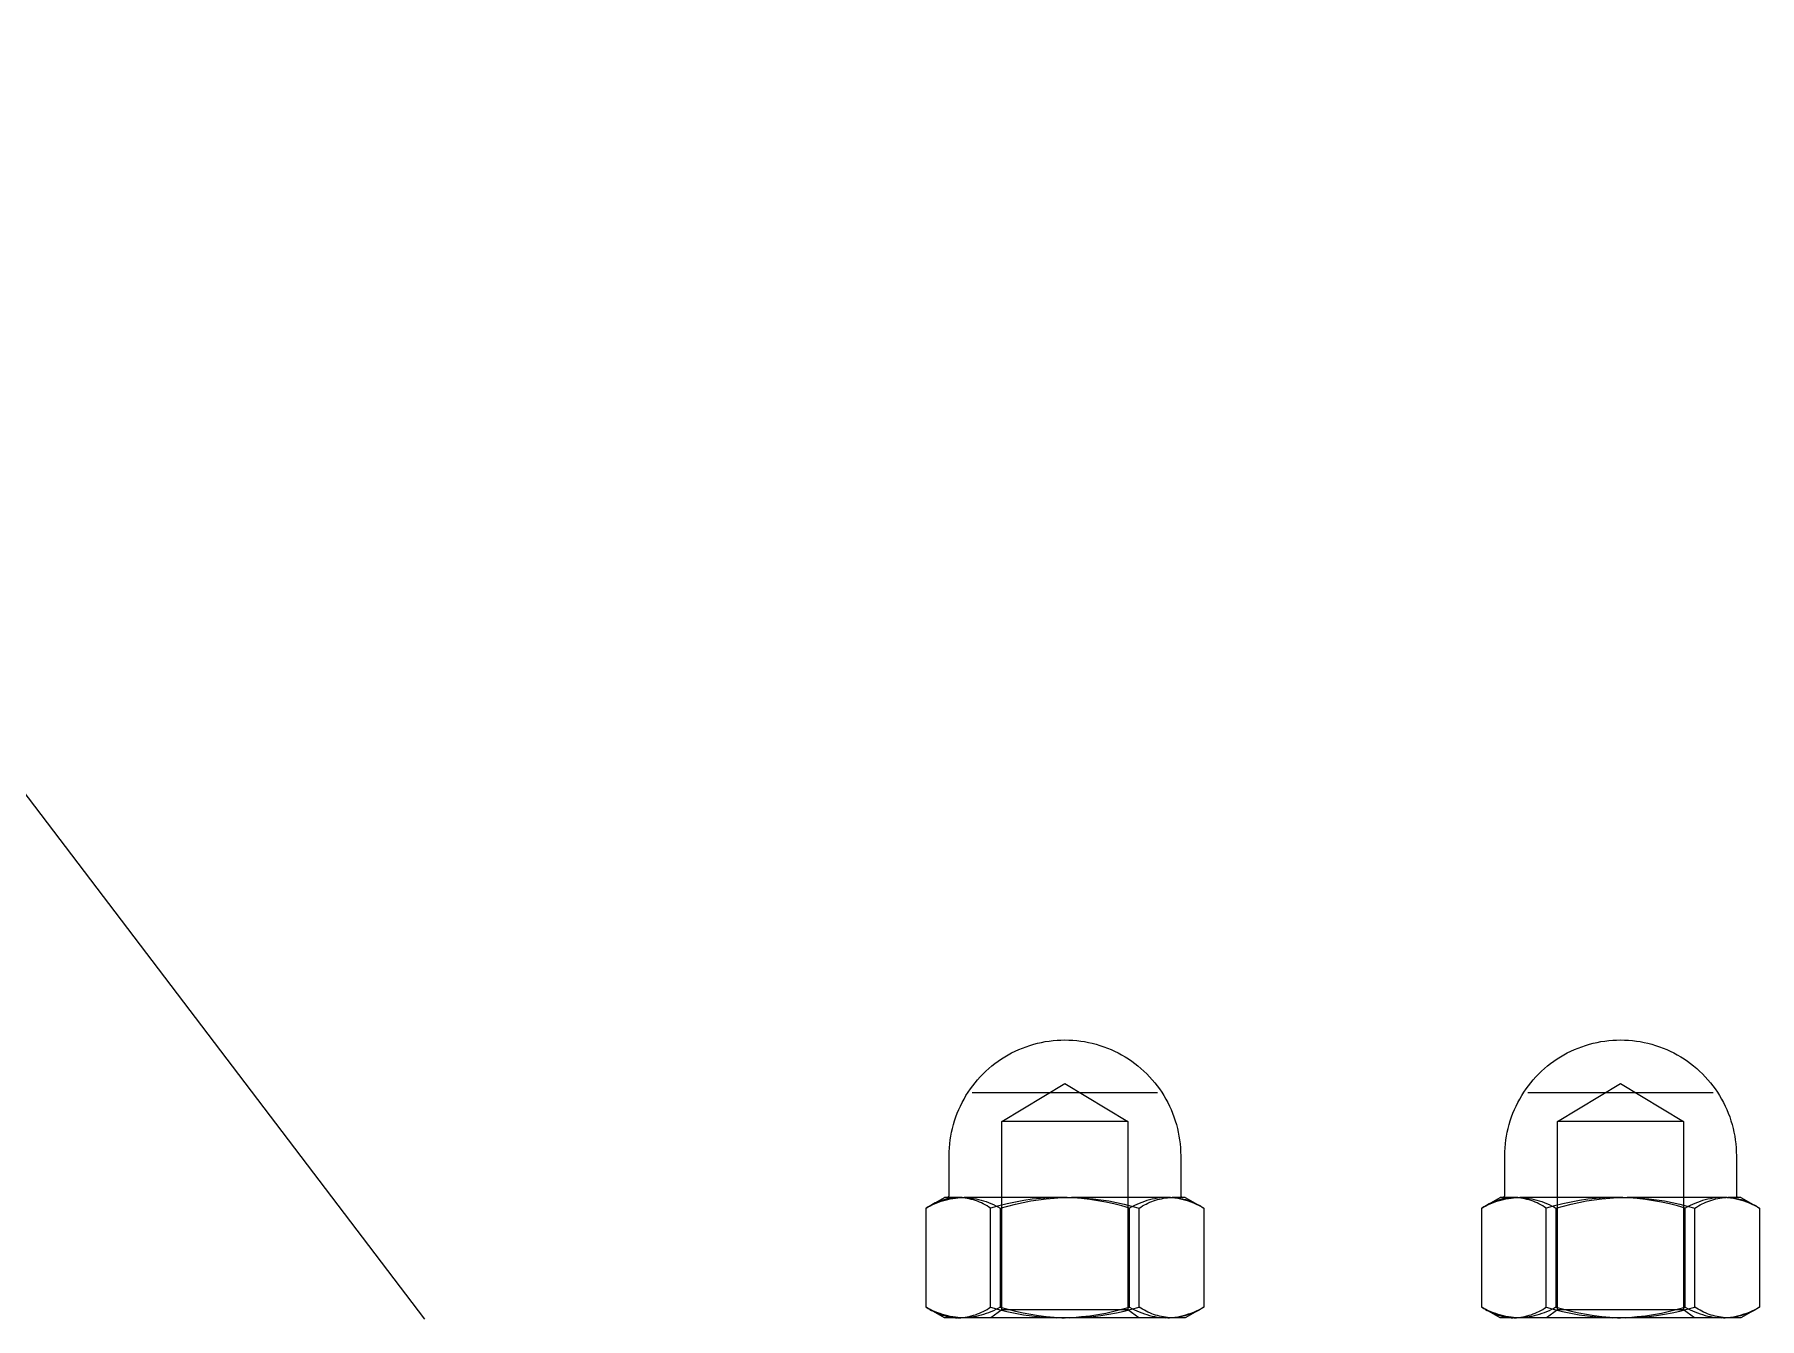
# Model space of a CAD drawing. Header units: inches. Extents: x -4 to 200, y 0 to 129.
# Drawn here: x 29.909 to 33.576, y 87.78 to 90.51 of the extents above; entities that cross this region are included whole.
import ezdxf

# ---------------------------------------------------------------- set-up
doc = ezdxf.new("R2010")
doc.units = ezdxf.units.IN
doc.layers.add('ZANO_R', color=7, linetype='Continuous', lineweight=0)

msp = doc.modelspace()

# ---------------------------------------------------------------- linework, layer by layer
at = {"layer": 'ZANO_R'}
for p, q in [((14.13304, 109.608), (30.73773, 87.77894)), ((31.97123, 88.33659), (31.97849, 88.34083)), ((31.97849, 88.34083), (31.98588, 88.34482)), ((31.98588, 88.34482), (31.99341, 88.34856)), ((31.99341, 88.34856), (32.00106, 88.35204)), ((32.00106, 88.35204), (32.00882, 88.35526)), ((32.00882, 88.35526), (32.01669, 88.3582)), ((32.01669, 88.3582), (32.02465, 88.36088)), ((32.02465, 88.36088), (32.03271, 88.36329)), ((32.03271, 88.36329), (32.04084, 88.36542)), ((32.04084, 88.36542), (32.04903, 88.36727)), ((32.04903, 88.36727), (32.05729, 88.36884)), ((32.05729, 88.36884), (32.06559, 88.37012)), ((32.06559, 88.37012), (32.07394, 88.37112)), ((32.07394, 88.37112), (32.08231, 88.37184)), ((32.08231, 88.37184), (32.0907, 88.37227)), ((32.0907, 88.37227), (32.0991, 88.37241)), ((32.0991, 88.37241), (32.10751, 88.37227)), ((32.10751, 88.37227), (32.1159, 88.37184)), ((32.1159, 88.37184), (32.12427, 88.37112)), ((32.12427, 88.37112), (32.13261, 88.37012)), ((32.13261, 88.37012), (32.14092, 88.36884)), ((32.14092, 88.36884), (32.14917, 88.36727)), ((32.14917, 88.36727), (32.15737, 88.36542)), ((32.15737, 88.36542), (32.1655, 88.36329)), ((32.1655, 88.36329), (32.17355, 88.36088)), ((32.17355, 88.36088), (32.18152, 88.3582)), ((32.18152, 88.3582), (32.18939, 88.35526)), ((32.18939, 88.35526), (32.19715, 88.35204)), ((32.19715, 88.35204), (32.2048, 88.34856)), ((32.2048, 88.34856), (32.21232, 88.34482)), ((32.21232, 88.34482), (32.21972, 88.34083)), ((32.21972, 88.34083), (32.22697, 88.33659)), ((33.15251, 88.33659), (33.15977, 88.34083)), ((33.15977, 88.34083), (33.16716, 88.34482)), ((33.16716, 88.34482), (33.17469, 88.34856)), ((33.17469, 88.34856), (33.18234, 88.35204)), ((33.18234, 88.35204), (33.1901, 88.35526)), ((33.1901, 88.35526), (33.19797, 88.3582)), ((33.19797, 88.3582), (33.20593, 88.36088)), ((33.20593, 88.36088), (33.21399, 88.36329)), ((33.21399, 88.36329), (33.22212, 88.36542)), ((33.22212, 88.36542), (33.23031, 88.36727)), ((33.23031, 88.36727), (33.23857, 88.36884)), ((33.23857, 88.36884), (33.24687, 88.37012)), ((33.24687, 88.37012), (33.25522, 88.37112)), ((33.25522, 88.37112), (33.26359, 88.37184)), ((33.26359, 88.37184), (33.27198, 88.37227)), ((33.27198, 88.37227), (33.28038, 88.37241)), ((33.28038, 88.37241), (33.28878, 88.37227)), ((33.28878, 88.37227), (33.29718, 88.37184)), ((33.29718, 88.37184), (33.30555, 88.37112)), ((33.30555, 88.37112), (33.31389, 88.37012)), ((33.31389, 88.37012), (33.3222, 88.36884)), ((33.3222, 88.36884), (33.33045, 88.36727)), ((33.33045, 88.36727), (33.33865, 88.36542)), ((33.33865, 88.36542), (33.34678, 88.36329)), ((33.34678, 88.36329), (33.35483, 88.36088)), ((33.35483, 88.36088), (33.3628, 88.3582)), ((33.3628, 88.3582), (33.37067, 88.35526)), ((33.37067, 88.35526), (33.37843, 88.35204)), ((33.37843, 88.35204), (33.38608, 88.34856)), ((33.38608, 88.34856), (33.3936, 88.34482)), ((33.3936, 88.34482), (33.401, 88.34083)), ((33.401, 88.34083), (33.40825, 88.33659)), ((31.92508, 88.30033), (31.93113, 88.30617)), ((31.93113, 88.30617), (31.93737, 88.3118)), ((31.93737, 88.3118), (31.94379, 88.31722)), ((31.94379, 88.31722), (31.9504, 88.32241)), ((31.9504, 88.32241), (31.95718, 88.32737)), ((31.95718, 88.32737), (31.96413, 88.3321)), ((31.96413, 88.3321), (31.97123, 88.33659)), ((32.22697, 88.33659), (32.23408, 88.3321)), ((32.23408, 88.3321), (32.24102, 88.32737)), ((32.24102, 88.32737), (32.24781, 88.32241)), ((32.24781, 88.32241), (32.25441, 88.31722)), ((32.25441, 88.31722), (32.26084, 88.3118)), ((32.26084, 88.3118), (32.26708, 88.30617)), ((32.26708, 88.30617), (32.27312, 88.30033)), ((33.10636, 88.30033), (33.11241, 88.30617)), ((33.11241, 88.30617), (33.11865, 88.3118)), ((33.11865, 88.3118), (33.12507, 88.31722)), ((33.12507, 88.31722), (33.13168, 88.32241)), ((33.13168, 88.32241), (33.13846, 88.32737)), ((33.13846, 88.32737), (33.14541, 88.3321)), ((33.14541, 88.3321), (33.15251, 88.33659)), ((33.40825, 88.33659), (33.41536, 88.3321)), ((33.41536, 88.3321), (33.4223, 88.32737)), ((33.4223, 88.32737), (33.42909, 88.32241)), ((33.42909, 88.32241), (33.43569, 88.31722)), ((33.43569, 88.31722), (33.44212, 88.3118)), ((33.44212, 88.3118), (33.44836, 88.30617)), ((33.44836, 88.30617), (33.4544, 88.30033)), ((31.89332, 88.26129), (31.89805, 88.26824)), ((31.89805, 88.26824), (31.90301, 88.27502)), ((31.90301, 88.27502), (31.9082, 88.28162)), ((31.9082, 88.28162), (31.91361, 88.28805)), ((31.91361, 88.28805), (31.91924, 88.29429)), ((31.91924, 88.29429), (31.92508, 88.30033)), ((31.9653, 88.19921), (32.0991, 88.2796)), ((32.0991, 88.2796), (32.2329, 88.19921)), ((32.27312, 88.30033), (32.27896, 88.29429)), ((32.27896, 88.29429), (32.28459, 88.28805)), ((32.28459, 88.28805), (32.29001, 88.28162)), ((32.29001, 88.28162), (32.2952, 88.27502)), ((32.2952, 88.27502), (32.30016, 88.26824)), ((32.30016, 88.26824), (32.30489, 88.26129)), ((33.0746, 88.26129), (33.07933, 88.26824)), ((33.07933, 88.26824), (33.08429, 88.27502)), ((33.08429, 88.27502), (33.08948, 88.28162)), ((33.08948, 88.28162), (33.09489, 88.28805)), ((33.09489, 88.28805), (33.10052, 88.29429)), ((33.10052, 88.29429), (33.10636, 88.30033)), ((33.14658, 88.19921), (33.28038, 88.2796)), ((33.28038, 88.2796), (33.41418, 88.19921)), ((33.4544, 88.30033), (33.46024, 88.29429)), ((33.46024, 88.29429), (33.46587, 88.28805)), ((33.46587, 88.28805), (33.47129, 88.28162)), ((33.47129, 88.28162), (33.47648, 88.27502)), ((33.47648, 88.27502), (33.48144, 88.26824)), ((33.48144, 88.26824), (33.48617, 88.26129)), ((31.87338, 88.22436), (31.87686, 88.23201)), ((31.87686, 88.23201), (31.88059, 88.23954)), ((31.88059, 88.23954), (31.88459, 88.24693)), ((31.88459, 88.24693), (31.88883, 88.25418)), ((31.88883, 88.25418), (31.89332, 88.26129)), ((31.90226, 88.26106), (31.90222, 88.26106)), ((31.90222, 88.26106), (31.90222, 88.26106)), ((31.90222, 88.26106), (32.29595, 88.26106)), ((32.30489, 88.26129), (32.30938, 88.25418)), ((32.30938, 88.25418), (32.31362, 88.24693)), ((32.31362, 88.24693), (32.31761, 88.23954)), ((32.31761, 88.23954), (32.32135, 88.23201)), ((32.32135, 88.23201), (32.32483, 88.22436)), ((33.05466, 88.22436), (33.05814, 88.23201)), ((33.05814, 88.23201), (33.06187, 88.23954)), ((33.06187, 88.23954), (33.06587, 88.24693)), ((33.06587, 88.24693), (33.07011, 88.25418)), ((33.07011, 88.25418), (33.0746, 88.26129)), ((33.08354, 88.26106), (33.0835, 88.26106)), ((33.0835, 88.26106), (33.0835, 88.26106)), ((33.0835, 88.26106), (33.47723, 88.26106)), ((33.48617, 88.26129), (33.49066, 88.25418)), ((33.49066, 88.25418), (33.4949, 88.24693)), ((33.4949, 88.24693), (33.49889, 88.23954)), ((33.49889, 88.23954), (33.50263, 88.23201)), ((33.50263, 88.23201), (33.50611, 88.22436)), ((31.86213, 88.19271), (31.86453, 88.20076)), ((31.86453, 88.20076), (31.86721, 88.20873)), ((31.86721, 88.20873), (31.87016, 88.2166)), ((31.87016, 88.2166), (31.87338, 88.22436)), ((31.96522, 87.79932), (31.96522, 88.19916)), ((31.96523, 88.19916), (31.96523, 88.19916)), ((32.10445, 88.19916), (31.96523, 88.19916)), ((32.23298, 88.19916), (32.10445, 88.19916)), ((32.23298, 88.19916), (32.23298, 87.79932)), ((32.32483, 88.22436), (32.32804, 88.2166)), ((32.32804, 88.2166), (32.33099, 88.20873)), ((32.33099, 88.20873), (32.33367, 88.20076)), ((32.33367, 88.20076), (32.33608, 88.19271)), ((33.04341, 88.19271), (33.04581, 88.20076)), ((33.04581, 88.20076), (33.04849, 88.20873)), ((33.04849, 88.20873), (33.05144, 88.2166)), ((33.05144, 88.2166), (33.05466, 88.22436)), ((33.1465, 87.79932), (33.1465, 88.19916)), ((33.14651, 88.19916), (33.14651, 88.19916)), ((33.28573, 88.19916), (33.14651, 88.19916)), ((33.41426, 88.19916), (33.28573, 88.19916)), ((33.41426, 88.19916), (33.41426, 87.79932)), ((33.50611, 88.22436), (33.50932, 88.2166)), ((33.50932, 88.2166), (33.51227, 88.20873)), ((33.51227, 88.20873), (33.51495, 88.20076)), ((33.51495, 88.20076), (33.51736, 88.19271)), ((31.85429, 88.15148), (31.8553, 88.15982)), ((31.8553, 88.15982), (31.85658, 88.16813)), ((31.85658, 88.16813), (31.85815, 88.17638)), ((31.85815, 88.17638), (31.86, 88.18458)), ((31.86, 88.18458), (31.86213, 88.19271)), ((32.33608, 88.19271), (32.33821, 88.18458)), ((32.33821, 88.18458), (32.34006, 88.17638)), ((32.34006, 88.17638), (32.34162, 88.16813)), ((32.34162, 88.16813), (32.34291, 88.15982)), ((32.34291, 88.15982), (32.34391, 88.15148)), ((33.03557, 88.15148), (33.03658, 88.15982)), ((33.03658, 88.15982), (33.03786, 88.16813)), ((33.03786, 88.16813), (33.03943, 88.17638)), ((33.03943, 88.17638), (33.04128, 88.18458)), ((33.04128, 88.18458), (33.04341, 88.19271)), ((33.51736, 88.19271), (33.51949, 88.18458)), ((33.51949, 88.18458), (33.52134, 88.17638)), ((33.52134, 88.17638), (33.5229, 88.16813)), ((33.5229, 88.16813), (33.52419, 88.15982)), ((33.52419, 88.15982), (33.52519, 88.15148)), ((31.853, 88.12631), (31.85315, 88.13472)), ((31.853, 88.04244), (31.853, 88.12631)), ((31.85315, 88.13472), (31.85358, 88.14311)), ((31.85358, 88.14311), (31.85429, 88.15148)), ((32.34391, 88.15148), (32.34463, 88.14311)), ((32.34463, 88.14311), (32.34506, 88.13472)), ((32.34506, 88.13472), (32.3452, 88.12631)), ((32.3452, 88.12631), (32.3452, 88.04244)), ((33.03428, 88.12631), (33.03443, 88.13472)), ((33.03428, 88.04244), (33.03428, 88.12631)), ((33.03443, 88.13472), (33.03486, 88.14311)), ((33.03486, 88.14311), (33.03557, 88.15148)), ((33.52519, 88.15148), (33.52591, 88.14311)), ((33.52591, 88.14311), (33.52634, 88.13472)), ((33.52634, 88.13472), (33.52648, 88.12631)), ((33.52648, 88.12631), (33.52648, 88.04244)), ((31.81, 88.01857), (31.8038, 88.01486)), ((31.8038, 88.01486), (31.80862, 88.01759)), ((31.8038, 87.80463), (31.8038, 88.01486)), ((31.80862, 88.01759), (31.81352, 88.02016)), ((31.81, 88.01857), (31.84316, 88.03772)), ((31.81595, 88.02201), (31.81223, 88.01984)), ((31.81352, 88.02016), (31.81851, 88.02256)), ((31.81975, 88.02405), (31.81595, 88.02201)), ((31.81851, 88.02256), (31.82357, 88.0248)), ((31.82362, 88.02595), (31.81975, 88.02405)), ((31.82357, 88.0248), (31.82871, 88.02686)), ((31.82755, 88.02772), (31.82362, 88.02595)), ((31.83154, 88.02936), (31.82755, 88.02772)), ((31.82871, 88.02686), (31.83391, 88.02876)), ((31.83558, 88.03085), (31.83154, 88.02936)), ((31.83391, 88.02876), (31.83917, 88.03047)), ((31.83967, 88.03221), (31.83558, 88.03085)), ((31.83917, 88.03047), (31.84449, 88.03201)), ((31.84381, 88.03342), (31.83967, 88.03221)), ((31.88046, 88.03772), (31.84316, 88.03772)), ((31.84798, 88.03449), (31.84381, 88.03342)), ((31.84449, 88.03201), (31.84986, 88.03337)), ((31.85219, 88.03542), (31.84798, 88.03449)), ((31.84875, 88.03778), (31.84891, 88.0378)), ((31.84891, 88.0378), (31.84907, 88.03782)), ((31.84907, 88.03782), (31.84923, 88.03785)), ((31.84923, 88.03785), (31.84939, 88.03788)), ((31.84939, 88.03788), (31.84955, 88.03792)), ((31.84955, 88.03792), (31.8497, 88.03796)), ((31.8497, 88.03796), (31.84986, 88.03801)), ((31.84986, 88.03801), (31.85001, 88.03807)), ((31.84986, 88.03337), (31.85527, 88.03456)), ((31.85001, 88.03807), (31.85016, 88.03813)), ((31.85016, 88.03813), (31.8503, 88.03819)), ((31.8503, 88.03819), (31.85045, 88.03826)), ((31.85045, 88.03826), (31.85059, 88.03834)), ((31.85059, 88.03834), (31.85073, 88.03842)), ((31.85073, 88.03842), (31.85087, 88.0385)), ((31.85087, 88.0385), (31.851, 88.03859)), ((31.851, 88.03859), (31.85113, 88.03869)), ((31.85113, 88.03869), (31.85126, 88.03879)), ((31.85126, 88.03879), (31.85138, 88.03889)), ((31.85138, 88.03889), (31.8515, 88.039)), ((31.8515, 88.039), (31.85162, 88.03911)), ((31.85162, 88.03911), (31.85173, 88.03922)), ((31.85173, 88.03922), (31.85184, 88.03934)), ((31.85184, 88.03934), (31.85195, 88.03946)), ((31.85195, 88.03946), (31.85205, 88.03959)), ((31.85205, 88.03959), (31.85214, 88.03972)), ((31.85214, 88.03972), (31.85223, 88.03985)), ((31.85643, 88.0362), (31.85219, 88.03542)), ((31.85223, 88.03985), (31.85232, 88.03999)), ((31.85232, 88.03999), (31.8524, 88.04013)), ((31.8524, 88.04013), (31.85248, 88.04027)), ((31.85248, 88.04027), (31.85255, 88.04042)), ((31.85255, 88.04042), (31.85262, 88.04056)), ((31.85262, 88.04056), (31.85268, 88.04071)), ((31.85268, 88.04071), (31.85274, 88.04086)), ((31.85274, 88.04086), (31.85279, 88.04101)), ((31.85279, 88.04101), (31.85283, 88.04117)), ((31.85283, 88.04117), (31.85287, 88.04133)), ((31.85287, 88.04133), (31.85291, 88.04148)), ((31.85291, 88.04148), (31.85294, 88.04164)), ((31.85294, 88.04164), (31.85296, 88.0418)), ((31.85296, 88.0418), (31.85298, 88.04196)), ((31.85298, 88.04196), (31.85299, 88.04212)), ((31.85299, 88.04212), (31.853, 88.04228)), ((31.853, 88.04228), (31.853, 88.04244)), ((31.85527, 88.03456), (31.86071, 88.03556)), ((31.86069, 88.03684), (31.85643, 88.0362)), ((31.86498, 88.03732), (31.86069, 88.03684)), ((31.86071, 88.03556), (31.86619, 88.03637)), ((31.86927, 88.03766), (31.86498, 88.03732)), ((31.86619, 88.03637), (31.87169, 88.03701)), ((31.87169, 88.03701), (31.8772, 88.03745)), ((31.8769, 88.03762), (31.87511, 88.03768)), ((31.8772, 88.03745), (31.88273, 88.03772)), ((31.88222, 88.03709), (31.8777, 88.03758)), ((31.88672, 88.03645), (31.88222, 88.03709)), ((31.88273, 88.03772), (31.88826, 88.03745)), ((32.10355, 88.03772), (31.88481, 88.03772)), ((31.89119, 88.03565), (31.88672, 88.03645)), ((31.88826, 88.03745), (31.89378, 88.037)), ((31.89564, 88.03471), (31.89119, 88.03565)), ((31.89378, 88.037), (31.89928, 88.03637)), ((31.90006, 88.03362), (31.89564, 88.03471)), ((31.89928, 88.03637), (31.90476, 88.03555)), ((31.90443, 88.03238), (31.90006, 88.03362)), ((31.90876, 88.031), (31.90443, 88.03238)), ((31.90476, 88.03555), (31.9102, 88.03456)), ((31.91304, 88.02946), (31.90876, 88.031)), ((31.9102, 88.03456), (31.91561, 88.03337)), ((31.91727, 88.02779), (31.91304, 88.02946)), ((31.91561, 88.03337), (31.92098, 88.03201)), ((31.92144, 88.02598), (31.91727, 88.02779)), ((31.92098, 88.03201), (31.9263, 88.03047)), ((31.92554, 88.02402), (31.92144, 88.02598)), ((31.92958, 88.02193), (31.92554, 88.02402)), ((31.9263, 88.03047), (31.93156, 88.02876)), ((31.93354, 88.0197), (31.92958, 88.02193)), ((31.93156, 88.02876), (31.93676, 88.02686)), ((31.93743, 88.01735), (31.93354, 88.0197)), ((31.93676, 88.02686), (31.9419, 88.0248)), ((31.94123, 88.01486), (31.93743, 88.01735)), ((31.95861, 88.01982), (31.94123, 88.01486)), ((31.94123, 87.80463), (31.94123, 88.01486)), ((31.9419, 88.0248), (31.94696, 88.02256)), ((31.94696, 88.02256), (31.95195, 88.02016)), ((31.95195, 88.02016), (31.95685, 88.01759)), ((31.95685, 88.01759), (31.96167, 88.01486)), ((31.97614, 88.02419), (31.95861, 88.01982)), ((31.96167, 88.01486), (31.97768, 88.01946)), ((31.96167, 88.01486), (31.96167, 87.80463)), ((31.99381, 88.02796), (31.97614, 88.02419)), ((31.97768, 88.01946), (31.99382, 88.02356)), ((32.0116, 88.03112), (31.99381, 88.02796)), ((31.99382, 88.02356), (32.01009, 88.02715)), ((32.01009, 88.02715), (32.02646, 88.03022)), ((32.02949, 88.03368), (32.0116, 88.03112)), ((32.02646, 88.03022), (32.04292, 88.03276)), ((32.04745, 88.03563), (32.02949, 88.03368)), ((32.04292, 88.03276), (32.05945, 88.03479)), ((32.06547, 88.03696), (32.04745, 88.03563)), ((32.05945, 88.03479), (32.07604, 88.03629)), ((32.08353, 88.03769), (32.06547, 88.03696)), ((32.07604, 88.03629), (32.09267, 88.03727)), ((32.09267, 88.03727), (32.10932, 88.03772)), ((32.09827, 88.03762), (32.0932, 88.0377)), ((32.1173, 88.03668), (32.09997, 88.03758)), ((32.10932, 88.03772), (32.12597, 88.03727)), ((32.32365, 88.03772), (32.11316, 88.03772)), ((32.13459, 88.03522), (32.1173, 88.03668)), ((32.12597, 88.03727), (32.1426, 88.03629)), ((32.15183, 88.03321), (32.13459, 88.03522)), ((32.1426, 88.03629), (32.15919, 88.03479)), ((32.16899, 88.03064), (32.15183, 88.03321)), ((32.15919, 88.03479), (32.17572, 88.03276)), ((32.18606, 88.02751), (32.16899, 88.03064)), ((32.17572, 88.03276), (32.19218, 88.03021)), ((32.20302, 88.02384), (32.18606, 88.02751)), ((32.19218, 88.03021), (32.20855, 88.02714)), ((32.21985, 88.01962), (32.20302, 88.02384)), ((32.20855, 88.02714), (32.22482, 88.02356)), ((32.23654, 88.01486), (32.21985, 88.01962)), ((32.22482, 88.02356), (32.24097, 88.01946)), ((32.24157, 88.0177), (32.23654, 88.01486)), ((32.23654, 87.80463), (32.23654, 88.01486)), ((32.24097, 88.01946), (32.25697, 88.01486)), ((32.2467, 88.02037), (32.24157, 88.0177)), ((32.25193, 88.02285), (32.2467, 88.02037)), ((32.25723, 88.02516), (32.25193, 88.02285)), ((32.25697, 88.01486), (32.26057, 88.01724)), ((32.25697, 87.80463), (32.25697, 88.01486)), ((32.26261, 88.02728), (32.25723, 88.02516)), ((32.26057, 88.01724), (32.26424, 88.01951)), ((32.26806, 88.02921), (32.26261, 88.02728)), ((32.26424, 88.01951), (32.26799, 88.02165)), ((32.26799, 88.02165), (32.27181, 88.02367)), ((32.27358, 88.03095), (32.26806, 88.02921)), ((32.27181, 88.02367), (32.27569, 88.02556)), ((32.27915, 88.03251), (32.27358, 88.03095)), ((32.27569, 88.02556), (32.27963, 88.02732)), ((32.28477, 88.03386), (32.27915, 88.03251)), ((32.27963, 88.02732), (32.28362, 88.02895)), ((32.28362, 88.02895), (32.28767, 88.03045)), ((32.29043, 88.03503), (32.28477, 88.03386)), ((32.28767, 88.03045), (32.29177, 88.03181)), ((32.29614, 88.03599), (32.29043, 88.03503)), ((32.29177, 88.03181), (32.29591, 88.03304)), ((32.29591, 88.03304), (32.30008, 88.03413)), ((32.30187, 88.03676), (32.29614, 88.03599)), ((32.30008, 88.03413), (32.30429, 88.03508)), ((32.30762, 88.03733), (32.30187, 88.03676)), ((32.30429, 88.03508), (32.30853, 88.03589)), ((32.3134, 88.0377), (32.30762, 88.03733)), ((32.30853, 88.03589), (32.3128, 88.03656)), ((32.3128, 88.03656), (32.31708, 88.03709)), ((32.31708, 88.03709), (32.32138, 88.03747)), ((32.32051, 88.03762), (32.31775, 88.0377)), ((32.32722, 88.03703), (32.3213, 88.03758)), ((32.32138, 88.03747), (32.32569, 88.03772)), ((32.32569, 88.03772), (32.33, 88.03747)), ((32.33311, 88.03628), (32.32722, 88.03703)), ((32.34801, 88.03772), (32.32745, 88.03772)), ((32.33, 88.03747), (32.3343, 88.03709)), ((32.33897, 88.03532), (32.33311, 88.03628)), ((32.3343, 88.03709), (32.33858, 88.03656)), ((32.33858, 88.03656), (32.34285, 88.03589)), ((32.34479, 88.03416), (32.33897, 88.03532)), ((32.34285, 88.03589), (32.34709, 88.03508)), ((32.35058, 88.0328), (32.34479, 88.03416)), ((32.3452, 88.04244), (32.3452, 88.04228)), ((32.3452, 88.04228), (32.34521, 88.04212)), ((32.34521, 88.04212), (32.34523, 88.04196)), ((32.34523, 88.04196), (32.34524, 88.0418)), ((32.34524, 88.0418), (32.34527, 88.04164)), ((32.34527, 88.04164), (32.3453, 88.04148)), ((32.3453, 88.04148), (32.34533, 88.04133)), ((32.34533, 88.04133), (32.34537, 88.04117)), ((32.34537, 88.04117), (32.34542, 88.04101)), ((32.34542, 88.04101), (32.34547, 88.04086)), ((32.34547, 88.04086), (32.34553, 88.04071)), ((32.34553, 88.04071), (32.34559, 88.04056)), ((32.34559, 88.04056), (32.34566, 88.04042)), ((32.34566, 88.04042), (32.34573, 88.04027)), ((32.34573, 88.04027), (32.3458, 88.04013)), ((32.3458, 88.04013), (32.34589, 88.03999)), ((32.34589, 88.03999), (32.34597, 88.03985)), ((32.34597, 88.03985), (32.34606, 88.03972)), ((32.34606, 88.03972), (32.34616, 88.03959)), ((32.34616, 88.03959), (32.34626, 88.03946)), ((32.34626, 88.03946), (32.34636, 88.03934)), ((32.34636, 88.03934), (32.34647, 88.03922)), ((32.34647, 88.03922), (32.34658, 88.03911)), ((32.34658, 88.03911), (32.3467, 88.039)), ((32.3467, 88.039), (32.34682, 88.03889)), ((32.34682, 88.03889), (32.34695, 88.03879)), ((32.34695, 88.03879), (32.34707, 88.03869)), ((32.34707, 88.03869), (32.3472, 88.03859)), ((32.34709, 88.03508), (32.3513, 88.03413)), ((32.3472, 88.03859), (32.34734, 88.0385)), ((32.34734, 88.0385), (32.34747, 88.03842)), ((32.34747, 88.03842), (32.34761, 88.03834)), ((32.34761, 88.03834), (32.34776, 88.03826)), ((32.34776, 88.03826), (32.3479, 88.03819)), ((32.3479, 88.03819), (32.34805, 88.03813)), ((32.35336, 88.03772), (32.34801, 88.03772)), ((32.34805, 88.03813), (32.3482, 88.03807)), ((32.3482, 88.03807), (32.34835, 88.03801)), ((32.34835, 88.03801), (32.3485, 88.03796)), ((32.3485, 88.03796), (32.34866, 88.03792)), ((32.34866, 88.03792), (32.34882, 88.03788)), ((32.34882, 88.03788), (32.34897, 88.03785)), ((32.34897, 88.03785), (32.34913, 88.03782)), ((32.34913, 88.03782), (32.34929, 88.0378)), ((32.34929, 88.0378), (32.34945, 88.03778)), ((32.3563, 88.03123), (32.35058, 88.0328)), ((32.3513, 88.03413), (32.35547, 88.03304)), ((32.35467, 88.03772), (32.35336, 88.03772)), ((32.35497, 88.03772), (32.35467, 88.03772)), ((32.35504, 88.03772), (32.35497, 88.03772)), ((32.35504, 88.03772), (32.35505, 88.03772)), ((32.35505, 88.03772), (32.35504, 88.03772)), ((32.35505, 88.03772), (32.38599, 88.01986)), ((32.35505, 88.03772), (32.35505, 88.03772)), ((32.35505, 88.03772), (32.35505, 88.03772)), ((32.35547, 88.03304), (32.35961, 88.03181)), ((32.36198, 88.02947), (32.3563, 88.03123)), ((32.35961, 88.03181), (32.36371, 88.03045)), ((32.36758, 88.02751), (32.36198, 88.02947)), ((32.36371, 88.03045), (32.36775, 88.02895)), ((32.37312, 88.02536), (32.36758, 88.02751)), ((32.36775, 88.02895), (32.37175, 88.02732)), ((32.37175, 88.02732), (32.37569, 88.02556)), ((32.37857, 88.02301), (32.37312, 88.02536)), ((32.37569, 88.02556), (32.37957, 88.02367)), ((32.38394, 88.02048), (32.37857, 88.02301)), ((32.37957, 88.02367), (32.38339, 88.02165)), ((32.38339, 88.02165), (32.38713, 88.01951)), ((32.38922, 88.01776), (32.38394, 88.02048)), ((32.38713, 88.01951), (32.39081, 88.01724)), ((32.39441, 88.01486), (32.38922, 88.01776)), ((32.39081, 88.01724), (32.39441, 88.01486)), ((32.39441, 88.01486), (32.39441, 87.80463)), ((32.99128, 88.01857), (32.98508, 88.01486)), ((32.98508, 88.01486), (32.9899, 88.01759)), ((32.98508, 87.80463), (32.98508, 88.01486)), ((32.9899, 88.01759), (32.9948, 88.02016)), ((32.99128, 88.01857), (33.02444, 88.03772)), ((32.99723, 88.02201), (32.99351, 88.01984)), ((32.9948, 88.02016), (32.99979, 88.02256)), ((33.00103, 88.02405), (32.99723, 88.02201)), ((32.99979, 88.02256), (33.00485, 88.0248)), ((33.0049, 88.02595), (33.00103, 88.02405)), ((33.00485, 88.0248), (33.00999, 88.02686)), ((33.00883, 88.02772), (33.0049, 88.02595)), ((33.01282, 88.02936), (33.00883, 88.02772)), ((33.00999, 88.02686), (33.01519, 88.02876)), ((33.01686, 88.03085), (33.01282, 88.02936)), ((33.01519, 88.02876), (33.02045, 88.03047)), ((33.02095, 88.03221), (33.01686, 88.03085)), ((33.02045, 88.03047), (33.02577, 88.03201)), ((33.02509, 88.03342), (33.02095, 88.03221)), ((33.06174, 88.03772), (33.02444, 88.03772)), ((33.02926, 88.03449), (33.02509, 88.03342)), ((33.02577, 88.03201), (33.03114, 88.03337)), ((33.03347, 88.03542), (33.02926, 88.03449)), ((33.03003, 88.03778), (33.03019, 88.0378)), ((33.03019, 88.0378), (33.03035, 88.03782)), ((33.03035, 88.03782), (33.03051, 88.03785)), ((33.03051, 88.03785), (33.03067, 88.03788)), ((33.03067, 88.03788), (33.03083, 88.03792)), ((33.03083, 88.03792), (33.03098, 88.03796)), ((33.03098, 88.03796), (33.03114, 88.03801)), ((33.03114, 88.03801), (33.03129, 88.03807)), ((33.03114, 88.03337), (33.03655, 88.03456)), ((33.03129, 88.03807), (33.03144, 88.03813)), ((33.03144, 88.03813), (33.03158, 88.03819)), ((33.03158, 88.03819), (33.03173, 88.03826)), ((33.03173, 88.03826), (33.03187, 88.03834)), ((33.03187, 88.03834), (33.03201, 88.03842)), ((33.03201, 88.03842), (33.03215, 88.0385)), ((33.03215, 88.0385), (33.03228, 88.03859)), ((33.03228, 88.03859), (33.03241, 88.03869)), ((33.03241, 88.03869), (33.03254, 88.03879)), ((33.03254, 88.03879), (33.03266, 88.03889)), ((33.03266, 88.03889), (33.03278, 88.039)), ((33.03278, 88.039), (33.0329, 88.03911)), ((33.0329, 88.03911), (33.03301, 88.03922)), ((33.03301, 88.03922), (33.03312, 88.03934)), ((33.03312, 88.03934), (33.03323, 88.03946)), ((33.03323, 88.03946), (33.03333, 88.03959)), ((33.03333, 88.03959), (33.03342, 88.03972)), ((33.03342, 88.03972), (33.03351, 88.03985)), ((33.03771, 88.0362), (33.03347, 88.03542)), ((33.03351, 88.03985), (33.0336, 88.03999)), ((33.0336, 88.03999), (33.03368, 88.04013)), ((33.03368, 88.04013), (33.03376, 88.04027)), ((33.03376, 88.04027), (33.03383, 88.04042)), ((33.03383, 88.04042), (33.0339, 88.04056)), ((33.0339, 88.04056), (33.03396, 88.04071)), ((33.03396, 88.04071), (33.03402, 88.04086)), ((33.03402, 88.04086), (33.03407, 88.04101)), ((33.03407, 88.04101), (33.03411, 88.04117)), ((33.03411, 88.04117), (33.03415, 88.04133)), ((33.03415, 88.04133), (33.03419, 88.04148)), ((33.03419, 88.04148), (33.03422, 88.04164)), ((33.03422, 88.04164), (33.03424, 88.0418)), ((33.03424, 88.0418), (33.03426, 88.04196)), ((33.03426, 88.04196), (33.03427, 88.04212)), ((33.03427, 88.04212), (33.03428, 88.04228)), ((33.03428, 88.04228), (33.03428, 88.04244)), ((33.03655, 88.03456), (33.04199, 88.03556)), ((33.04197, 88.03684), (33.03771, 88.0362)), ((33.04626, 88.03732), (33.04197, 88.03684)), ((33.04199, 88.03556), (33.04747, 88.03637)), ((33.05055, 88.03766), (33.04626, 88.03732)), ((33.04747, 88.03637), (33.05297, 88.03701)), ((33.05297, 88.03701), (33.05848, 88.03745)), ((33.05818, 88.03762), (33.05639, 88.03768)), ((33.05848, 88.03745), (33.06401, 88.03772)), ((33.0635, 88.03709), (33.05898, 88.03758)), ((33.068, 88.03645), (33.0635, 88.03709)), ((33.06401, 88.03772), (33.06954, 88.03745)), ((33.28483, 88.03772), (33.06609, 88.03772)), ((33.07247, 88.03565), (33.068, 88.03645)), ((33.06954, 88.03745), (33.07506, 88.037)), ((33.07692, 88.03471), (33.07247, 88.03565)), ((33.07506, 88.037), (33.08056, 88.03637)), ((33.08134, 88.03362), (33.07692, 88.03471)), ((33.08056, 88.03637), (33.08604, 88.03555)), ((33.08571, 88.03238), (33.08134, 88.03362)), ((33.09004, 88.031), (33.08571, 88.03238)), ((33.08604, 88.03555), (33.09148, 88.03456)), ((33.09432, 88.02946), (33.09004, 88.031)), ((33.09148, 88.03456), (33.09689, 88.03337)), ((33.09855, 88.02779), (33.09432, 88.02946)), ((33.09689, 88.03337), (33.10226, 88.03201)), ((33.10272, 88.02598), (33.09855, 88.02779)), ((33.10226, 88.03201), (33.10758, 88.03047)), ((33.10682, 88.02402), (33.10272, 88.02598)), ((33.11086, 88.02193), (33.10682, 88.02402)), ((33.10758, 88.03047), (33.11284, 88.02876)), ((33.11482, 88.0197), (33.11086, 88.02193)), ((33.11284, 88.02876), (33.11804, 88.02686)), ((33.11871, 88.01735), (33.11482, 88.0197)), ((33.11804, 88.02686), (33.12318, 88.0248)), ((33.12251, 88.01486), (33.11871, 88.01735)), ((33.13989, 88.01982), (33.12251, 88.01486)), ((33.12251, 87.80463), (33.12251, 88.01486)), ((33.12318, 88.0248), (33.12824, 88.02256)), ((33.12824, 88.02256), (33.13323, 88.02016)), ((33.13323, 88.02016), (33.13813, 88.01759)), ((33.13813, 88.01759), (33.14295, 88.01486)), ((33.15742, 88.02419), (33.13989, 88.01982)), ((33.14295, 88.01486), (33.15896, 88.01946)), ((33.14295, 88.01486), (33.14295, 87.80463)), ((33.17509, 88.02796), (33.15742, 88.02419)), ((33.15896, 88.01946), (33.1751, 88.02356)), ((33.19288, 88.03112), (33.17509, 88.02796)), ((33.1751, 88.02356), (33.19137, 88.02715)), ((33.19137, 88.02715), (33.20774, 88.03022)), ((33.21077, 88.03368), (33.19288, 88.03112)), ((33.20774, 88.03022), (33.2242, 88.03276)), ((33.22873, 88.03563), (33.21077, 88.03368)), ((33.2242, 88.03276), (33.24073, 88.03479)), ((33.24675, 88.03696), (33.22873, 88.03563)), ((33.24073, 88.03479), (33.25732, 88.03629)), ((33.26481, 88.03769), (33.24675, 88.03696)), ((33.25732, 88.03629), (33.27395, 88.03727)), ((33.27395, 88.03727), (33.2906, 88.03772)), ((33.27955, 88.03762), (33.27448, 88.0377)), ((33.29858, 88.03668), (33.28125, 88.03758)), ((33.2906, 88.03772), (33.30725, 88.03727)), ((33.50697, 88.03772), (33.29444, 88.03772)), ((33.31587, 88.03522), (33.29858, 88.03668)), ((33.30725, 88.03727), (33.32388, 88.03629)), ((33.33311, 88.03321), (33.31587, 88.03522)), ((33.32388, 88.03629), (33.34047, 88.03479)), ((33.35027, 88.03064), (33.33311, 88.03321)), ((33.34047, 88.03479), (33.357, 88.03276)), ((33.36734, 88.02751), (33.35027, 88.03064)), ((33.357, 88.03276), (33.37346, 88.03021)), ((33.3843, 88.02384), (33.36734, 88.02751)), ((33.37346, 88.03021), (33.38983, 88.02714)), ((33.40113, 88.01962), (33.3843, 88.02384)), ((33.38983, 88.02714), (33.4061, 88.02356)), ((33.41782, 88.01486), (33.40113, 88.01962)), ((33.4061, 88.02356), (33.42225, 88.01946)), ((33.42285, 88.0177), (33.41782, 88.01486)), ((33.41782, 87.80463), (33.41782, 88.01486)), ((33.42225, 88.01946), (33.43825, 88.01486)), ((33.42798, 88.02037), (33.42285, 88.0177)), ((33.43321, 88.02285), (33.42798, 88.02037)), ((33.43851, 88.02516), (33.43321, 88.02285)), ((33.43825, 88.01486), (33.44198, 88.01731)), ((33.43825, 87.80463), (33.43825, 88.01486)), ((33.44389, 88.02728), (33.43851, 88.02516)), ((33.44198, 88.01731), (33.44578, 88.01964)), ((33.44934, 88.02921), (33.44389, 88.02728)), ((33.44578, 88.01964), (33.44966, 88.02184)), ((33.45486, 88.03095), (33.44934, 88.02921)), ((33.44966, 88.02184), (33.45361, 88.0239)), ((33.45361, 88.0239), (33.45763, 88.02583)), ((33.46043, 88.03251), (33.45486, 88.03095)), ((33.45763, 88.02583), (33.46171, 88.02763)), ((33.46605, 88.03386), (33.46043, 88.03251)), ((33.46171, 88.02763), (33.46585, 88.02928)), ((33.46585, 88.02928), (33.47004, 88.0308)), ((33.47171, 88.03503), (33.46605, 88.03386)), ((33.47004, 88.0308), (33.47428, 88.03217)), ((33.47742, 88.03599), (33.47171, 88.03503)), ((33.47428, 88.03217), (33.47857, 88.0334)), ((33.48315, 88.03676), (33.47742, 88.03599)), ((33.47857, 88.0334), (33.48289, 88.03449)), ((33.48289, 88.03449), (33.48725, 88.03543)), ((33.4889, 88.03733), (33.48315, 88.03676)), ((33.48725, 88.03543), (33.49164, 88.03622)), ((33.49468, 88.0377), (33.4889, 88.03733)), ((33.49164, 88.03622), (33.49605, 88.03686)), ((33.49605, 88.03686), (33.50049, 88.03735)), ((33.50179, 88.03762), (33.49903, 88.0377)), ((33.50049, 88.03735), (33.50493, 88.0377)), ((33.5085, 88.03703), (33.50258, 88.03758)), ((33.50697, 88.03772), (33.51128, 88.03747)), ((33.51439, 88.03628), (33.5085, 88.03703)), ((33.52929, 88.03772), (33.50873, 88.03772)), ((33.51128, 88.03747), (33.51558, 88.03709)), ((33.52025, 88.03532), (33.51439, 88.03628)), ((33.51558, 88.03709), (33.51986, 88.03656)), ((33.51986, 88.03656), (33.52413, 88.03589)), ((33.52607, 88.03416), (33.52025, 88.03532)), ((33.52413, 88.03589), (33.52837, 88.03508)), ((33.53186, 88.0328), (33.52607, 88.03416)), ((33.52648, 88.04244), (33.52648, 88.04228)), ((33.52648, 88.04228), (33.52649, 88.04212)), ((33.52649, 88.04212), (33.52651, 88.04196)), ((33.52651, 88.04196), (33.52652, 88.0418)), ((33.52652, 88.0418), (33.52655, 88.04164)), ((33.52655, 88.04164), (33.52658, 88.04148)), ((33.52658, 88.04148), (33.52661, 88.04133)), ((33.52661, 88.04133), (33.52665, 88.04117)), ((33.52665, 88.04117), (33.5267, 88.04101)), ((33.5267, 88.04101), (33.52675, 88.04086)), ((33.52675, 88.04086), (33.52681, 88.04071)), ((33.52681, 88.04071), (33.52687, 88.04056)), ((33.52687, 88.04056), (33.52694, 88.04042)), ((33.52694, 88.04042), (33.52701, 88.04027)), ((33.52701, 88.04027), (33.52708, 88.04013)), ((33.52708, 88.04013), (33.52717, 88.03999)), ((33.52717, 88.03999), (33.52725, 88.03985)), ((33.52725, 88.03985), (33.52734, 88.03972)), ((33.52734, 88.03972), (33.52744, 88.03959)), ((33.52744, 88.03959), (33.52754, 88.03946)), ((33.52754, 88.03946), (33.52764, 88.03934)), ((33.52764, 88.03934), (33.52775, 88.03922)), ((33.52775, 88.03922), (33.52786, 88.03911)), ((33.52786, 88.03911), (33.52798, 88.039)), ((33.52798, 88.039), (33.5281, 88.03889)), ((33.5281, 88.03889), (33.52823, 88.03879)), ((33.52823, 88.03879), (33.52835, 88.03869)), ((33.52835, 88.03869), (33.52848, 88.03859)), ((33.52837, 88.03508), (33.53258, 88.03413)), ((33.52848, 88.03859), (33.52862, 88.0385)), ((33.52862, 88.0385), (33.52875, 88.03842)), ((33.52875, 88.03842), (33.52889, 88.03834)), ((33.52889, 88.03834), (33.52904, 88.03826)), ((33.52904, 88.03826), (33.52918, 88.03819)), ((33.52918, 88.03819), (33.52933, 88.03813)), ((33.53464, 88.03772), (33.52929, 88.03772)), ((33.52933, 88.03813), (33.52948, 88.03807)), ((33.52948, 88.03807), (33.52963, 88.03801)), ((33.52963, 88.03801), (33.52978, 88.03796)), ((33.52978, 88.03796), (33.52994, 88.03792)), ((33.52994, 88.03792), (33.5301, 88.03788)), ((33.5301, 88.03788), (33.53025, 88.03785)), ((33.53025, 88.03785), (33.53041, 88.03782)), ((33.53041, 88.03782), (33.53057, 88.0378)), ((33.53057, 88.0378), (33.53073, 88.03778)), ((33.53758, 88.03123), (33.53186, 88.0328)), ((33.53258, 88.03413), (33.53675, 88.03304)), ((33.53595, 88.03772), (33.53464, 88.03772)), ((33.53625, 88.03772), (33.53595, 88.03772)), ((33.53632, 88.03772), (33.53625, 88.03772)), ((33.53632, 88.03772), (33.53633, 88.03772)), ((33.53633, 88.03772), (33.53632, 88.03772)), ((33.53633, 88.03772), (33.56727, 88.01986)), ((33.53633, 88.03772), (33.53633, 88.03772)), ((33.53633, 88.03772), (33.53633, 88.03772)), ((33.53675, 88.03304), (33.54089, 88.03181)), ((33.54326, 88.02947), (33.53758, 88.03123)), ((33.54089, 88.03181), (33.54499, 88.03045)), ((33.54886, 88.02751), (33.54326, 88.02947)), ((33.54499, 88.03045), (33.54903, 88.02895)), ((33.5544, 88.02536), (33.54886, 88.02751)), ((33.54903, 88.02895), (33.55303, 88.02732)), ((33.55303, 88.02732), (33.55697, 88.02556)), ((33.55985, 88.02301), (33.5544, 88.02536)), ((33.55697, 88.02556), (33.56085, 88.02367)), ((33.56522, 88.02048), (33.55985, 88.02301)), ((33.56085, 88.02367), (33.56467, 88.02165)), ((33.56467, 88.02165), (33.56841, 88.01951)), ((33.5705, 88.01776), (33.56522, 88.02048)), ((33.56841, 88.01951), (33.57209, 88.01724)), ((33.57569, 88.01486), (33.5705, 88.01776)), ((33.57209, 88.01724), (33.57569, 88.01486)), ((33.57569, 88.01486), (33.57569, 87.80463)), ((31.8038, 87.80463), (31.81, 87.80092)), ((31.80862, 87.8019), (31.8038, 87.80463)), ((31.81352, 87.79933), (31.80862, 87.8019)), ((31.84316, 87.78177), (31.81, 87.80092)), ((31.81225, 87.79964), (31.8158, 87.79756)), ((31.81851, 87.79693), (31.81352, 87.79933)), ((31.8158, 87.79756), (31.81943, 87.7956)), ((31.82357, 87.79469), (31.81851, 87.79693)), ((31.81943, 87.7956), (31.82312, 87.79376)), ((31.82312, 87.79376), (31.82686, 87.79205)), ((31.82871, 87.79263), (31.82357, 87.79469)), ((31.82686, 87.79205), (31.83067, 87.79046)), ((31.83391, 87.79074), (31.82871, 87.79263)), ((31.83067, 87.79046), (31.83452, 87.789)), ((31.83917, 87.78902), (31.83391, 87.79074)), ((31.90876, 87.7885), (31.91304, 87.79003)), ((31.91304, 87.79003), (31.91727, 87.7917)), ((31.91727, 87.7917), (31.92144, 87.79352)), ((31.92144, 87.79352), (31.92554, 87.79547)), ((31.92554, 87.79547), (31.92958, 87.79756)), ((31.93156, 87.79074), (31.9263, 87.78902)), ((31.92958, 87.79756), (31.93354, 87.79979)), ((31.93676, 87.79263), (31.93156, 87.79074)), ((31.93354, 87.79979), (31.93743, 87.80215)), ((31.9419, 87.79469), (31.93676, 87.79263)), ((31.93743, 87.80215), (31.94123, 87.80463)), ((31.94123, 87.80463), (31.95846, 87.79972)), ((31.94164, 87.7828), (31.96522, 87.79932)), ((31.94696, 87.79693), (31.9419, 87.79469)), ((31.95195, 87.79933), (31.94696, 87.79693)), ((31.95685, 87.8019), (31.95195, 87.79933)), ((31.96167, 87.80463), (31.95685, 87.8019)), ((31.95846, 87.79972), (31.97583, 87.79538)), ((31.96167, 87.80463), (31.97768, 87.80003)), ((31.96523, 87.79932), (31.98085, 87.79932)), ((31.97583, 87.79538), (31.99335, 87.79163)), ((31.97768, 87.80003), (31.99382, 87.79593)), ((31.9811, 87.79932), (32.10445, 87.79932)), ((31.99335, 87.79163), (32.01098, 87.78848)), ((31.99382, 87.79593), (32.01009, 87.79235)), ((32.01009, 87.79235), (32.02646, 87.78928)), ((32.10445, 87.79932), (32.23298, 87.79932)), ((32.16899, 87.78885), (32.18606, 87.79198)), ((32.18606, 87.79198), (32.20302, 87.79565)), ((32.19218, 87.78928), (32.20855, 87.79235)), ((32.20302, 87.79565), (32.21985, 87.79987)), ((32.20855, 87.79235), (32.22482, 87.79593)), ((32.21985, 87.79987), (32.23654, 87.80463)), ((32.22482, 87.79593), (32.24097, 87.80003)), ((32.23298, 87.79932), (32.25657, 87.7828)), ((32.23654, 87.80463), (32.24157, 87.80179)), ((32.24097, 87.80003), (32.25697, 87.80463)), ((32.24157, 87.80179), (32.2467, 87.79913)), ((32.2467, 87.79913), (32.25193, 87.79664)), ((32.25193, 87.79664), (32.25723, 87.79433)), ((32.26057, 87.80225), (32.25697, 87.80463)), ((32.25723, 87.79433), (32.26261, 87.79221)), ((32.26424, 87.79998), (32.26057, 87.80225)), ((32.26261, 87.79221), (32.26806, 87.79028)), ((32.26799, 87.79784), (32.26424, 87.79998)), ((32.27181, 87.79582), (32.26799, 87.79784)), ((32.26806, 87.79028), (32.27358, 87.78854)), ((32.27569, 87.79393), (32.27181, 87.79582)), ((32.27963, 87.79217), (32.27569, 87.79393)), ((32.28362, 87.79054), (32.27963, 87.79217)), ((32.28767, 87.78904), (32.28362, 87.79054)), ((32.38597, 87.79963), (32.35505, 87.78177)), ((32.35631, 87.78826), (32.36198, 87.79002)), ((32.36198, 87.79002), (32.36758, 87.79198)), ((32.3667, 87.79016), (32.36249, 87.78864)), ((32.37085, 87.79182), (32.3667, 87.79016)), ((32.36758, 87.79198), (32.37312, 87.79414)), ((32.37495, 87.79362), (32.37085, 87.79182)), ((32.37312, 87.79414), (32.37857, 87.79648)), ((32.37899, 87.79556), (32.37495, 87.79362)), ((32.37857, 87.79648), (32.38395, 87.79901)), ((32.38296, 87.79763), (32.37899, 87.79556)), ((32.38685, 87.79983), (32.38296, 87.79763)), ((32.38395, 87.79901), (32.38922, 87.80173)), ((32.39067, 87.80217), (32.38685, 87.79983)), ((32.38922, 87.80173), (32.39441, 87.80463)), ((32.39441, 87.80463), (32.39067, 87.80217)), ((32.98508, 87.80463), (32.99128, 87.80092)), ((32.9899, 87.8019), (32.98508, 87.80463)), ((32.9948, 87.79933), (32.9899, 87.8019)), ((33.02444, 87.78177), (32.99128, 87.80092)), ((32.99353, 87.79964), (32.99708, 87.79756)), ((32.99979, 87.79693), (32.9948, 87.79933)), ((32.99708, 87.79756), (33.00071, 87.7956)), ((33.00485, 87.79469), (32.99979, 87.79693)), ((33.00071, 87.7956), (33.0044, 87.79376)), ((33.0044, 87.79376), (33.00814, 87.79205)), ((33.00999, 87.79263), (33.00485, 87.79469)), ((33.00814, 87.79205), (33.01195, 87.79046)), ((33.01519, 87.79074), (33.00999, 87.79263)), ((33.01195, 87.79046), (33.0158, 87.789)), ((33.02045, 87.78902), (33.01519, 87.79074)), ((33.09004, 87.7885), (33.09432, 87.79003)), ((33.09432, 87.79003), (33.09855, 87.7917)), ((33.09855, 87.7917), (33.10272, 87.79352)), ((33.10272, 87.79352), (33.10682, 87.79547)), ((33.10682, 87.79547), (33.11086, 87.79756)), ((33.11284, 87.79074), (33.10758, 87.78902)), ((33.11086, 87.79756), (33.11482, 87.79979)), ((33.11804, 87.79263), (33.11284, 87.79074)), ((33.11482, 87.79979), (33.11871, 87.80215)), ((33.12318, 87.79469), (33.11804, 87.79263)), ((33.11871, 87.80215), (33.12251, 87.80463)), ((33.12251, 87.80463), (33.13974, 87.79972)), ((33.12292, 87.7828), (33.1465, 87.79932)), ((33.12824, 87.79693), (33.12318, 87.79469)), ((33.13323, 87.79933), (33.12824, 87.79693)), ((33.13813, 87.8019), (33.13323, 87.79933)), ((33.14295, 87.80463), (33.13813, 87.8019)), ((33.13974, 87.79972), (33.15711, 87.79538)), ((33.14295, 87.80463), (33.15896, 87.80003)), ((33.14651, 87.79932), (33.16213, 87.79932)), ((33.15711, 87.79538), (33.17463, 87.79163)), ((33.15896, 87.80003), (33.1751, 87.79593)), ((33.16238, 87.79932), (33.28573, 87.79932)), ((33.17463, 87.79163), (33.19226, 87.78848)), ((33.1751, 87.79593), (33.19137, 87.79235)), ((33.19137, 87.79235), (33.20774, 87.78928)), ((33.28573, 87.79932), (33.41426, 87.79932)), ((33.35027, 87.78885), (33.36734, 87.79198)), ((33.36734, 87.79198), (33.3843, 87.79565)), ((33.37346, 87.78928), (33.38983, 87.79235)), ((33.3843, 87.79565), (33.40113, 87.79987)), ((33.38983, 87.79235), (33.4061, 87.79593)), ((33.40113, 87.79987), (33.41782, 87.80463)), ((33.4061, 87.79593), (33.42225, 87.80003)), ((33.41426, 87.79932), (33.43785, 87.7828)), ((33.41782, 87.80463), (33.42285, 87.80179)), ((33.42225, 87.80003), (33.43825, 87.80463)), ((33.42285, 87.80179), (33.42798, 87.79913)), ((33.42798, 87.79913), (33.43321, 87.79664)), ((33.43321, 87.79664), (33.43851, 87.79433)), ((33.44185, 87.80225), (33.43825, 87.80463)), ((33.43851, 87.79433), (33.44389, 87.79221)), ((33.44552, 87.79998), (33.44185, 87.80225)), ((33.44389, 87.79221), (33.44934, 87.79028)), ((33.44927, 87.79784), (33.44552, 87.79998)), ((33.45309, 87.79582), (33.44927, 87.79784)), ((33.44934, 87.79028), (33.45486, 87.78854)), ((33.45697, 87.79393), (33.45309, 87.79582)), ((33.46091, 87.79217), (33.45697, 87.79393)), ((33.4649, 87.79054), (33.46091, 87.79217)), ((33.46895, 87.78904), (33.4649, 87.79054)), ((33.56725, 87.79963), (33.53633, 87.78177)), ((33.53759, 87.78826), (33.54326, 87.79002)), ((33.54326, 87.79002), (33.54886, 87.79198)), ((33.54798, 87.79016), (33.54377, 87.78864)), ((33.55213, 87.79182), (33.54798, 87.79016)), ((33.54886, 87.79198), (33.5544, 87.79414)), ((33.55623, 87.79362), (33.55213, 87.79182)), ((33.5544, 87.79414), (33.55985, 87.79648)), ((33.56027, 87.79556), (33.55623, 87.79362)), ((33.55985, 87.79648), (33.56522, 87.79901)), ((33.56424, 87.79763), (33.56027, 87.79556)), ((33.56813, 87.79983), (33.56424, 87.79763)), ((33.56522, 87.79901), (33.5705, 87.80173)), ((33.57195, 87.80217), (33.56813, 87.79983)), ((33.5705, 87.80173), (33.57569, 87.80463)), ((33.57569, 87.80463), (33.57195, 87.80217)), ((31.83452, 87.789), (31.83842, 87.78767)), ((31.83842, 87.78767), (31.84236, 87.78646)), ((31.84449, 87.78748), (31.83917, 87.78902)), ((31.84236, 87.78646), (31.84634, 87.78539)), ((31.88046, 87.78177), (31.84316, 87.78177)), ((31.84986, 87.78612), (31.84449, 87.78748)), ((31.84634, 87.78539), (31.85035, 87.78446)), ((31.85527, 87.78494), (31.84986, 87.78612)), ((31.85035, 87.78446), (31.85439, 87.78365)), ((31.85439, 87.78365), (31.85846, 87.78298)), ((31.86071, 87.78394), (31.85527, 87.78494)), ((31.85846, 87.78298), (31.86254, 87.78245)), ((31.86619, 87.78312), (31.86071, 87.78394)), ((31.86254, 87.78245), (31.86664, 87.78205)), ((31.87169, 87.78249), (31.86619, 87.78312)), ((31.86664, 87.78205), (31.87076, 87.78179)), ((31.8772, 87.78204), (31.87169, 87.78249)), ((31.87252, 87.78177), (31.8769, 87.78188)), ((31.88273, 87.78177), (31.8772, 87.78204)), ((31.8777, 87.78192), (31.88222, 87.78241)), ((31.88222, 87.78241), (31.88672, 87.78305)), ((31.88826, 87.78204), (31.88273, 87.78177)), ((31.96129, 87.78177), (31.88481, 87.78177)), ((31.88672, 87.78305), (31.8912, 87.78384)), ((31.89378, 87.78249), (31.88826, 87.78204)), ((31.8912, 87.78384), (31.89565, 87.78478)), ((31.89928, 87.78312), (31.89378, 87.78249)), ((31.89565, 87.78478), (31.90006, 87.78587)), ((31.90476, 87.78394), (31.89928, 87.78312)), ((31.90006, 87.78587), (31.90443, 87.78711)), ((31.90443, 87.78711), (31.90876, 87.7885)), ((31.9102, 87.78494), (31.90476, 87.78394)), ((31.91561, 87.78612), (31.9102, 87.78494)), ((31.92098, 87.78748), (31.91561, 87.78612)), ((31.9263, 87.78902), (31.92098, 87.78748)), ((31.9416, 87.78177), (31.9416, 87.78277)), ((31.94166, 87.78277), (32.10539, 87.78277)), ((31.97101, 87.78177), (31.96129, 87.78177)), ((32.10539, 87.78177), (31.97101, 87.78177)), ((32.01098, 87.78848), (32.02871, 87.78592)), ((32.02646, 87.78928), (32.04292, 87.78673)), ((32.02871, 87.78592), (32.04651, 87.78395)), ((32.04292, 87.78673), (32.05945, 87.7847)), ((32.04651, 87.78395), (32.06437, 87.78259)), ((32.05945, 87.7847), (32.07604, 87.7832)), ((32.06437, 87.78259), (32.08226, 87.78182)), ((32.07604, 87.7832), (32.09267, 87.78222)), ((32.09267, 87.78222), (32.10932, 87.78177)), ((32.09281, 87.78179), (32.09827, 87.78188)), ((32.09997, 87.78192), (32.1173, 87.78281)), ((32.10539, 87.78277), (32.25655, 87.78277)), ((32.10932, 87.78177), (32.12597, 87.78223)), ((32.32125, 87.78177), (32.10932, 87.78177)), ((32.1173, 87.78281), (32.13459, 87.78427)), ((32.12597, 87.78223), (32.1426, 87.7832)), ((32.13459, 87.78427), (32.15183, 87.78628)), ((32.1426, 87.7832), (32.15919, 87.78471)), ((32.15183, 87.78628), (32.16899, 87.78885)), ((32.15919, 87.78471), (32.17572, 87.78673)), ((32.17572, 87.78673), (32.19218, 87.78928)), ((32.25661, 87.78277), (32.25661, 87.78177)), ((32.27358, 87.78854), (32.27915, 87.78699)), ((32.27915, 87.78699), (32.28477, 87.78563)), ((32.28477, 87.78563), (32.29043, 87.78446)), ((32.29177, 87.78768), (32.28767, 87.78904)), ((32.29043, 87.78446), (32.29614, 87.7835)), ((32.29591, 87.78645), (32.29177, 87.78768)), ((32.30008, 87.78536), (32.29591, 87.78645)), ((32.29614, 87.7835), (32.30187, 87.78273)), ((32.30429, 87.78441), (32.30008, 87.78536)), ((32.30187, 87.78273), (32.30762, 87.78216)), ((32.30853, 87.7836), (32.30429, 87.78441)), ((32.30762, 87.78216), (32.3134, 87.78179)), ((32.3128, 87.78293), (32.30853, 87.7836)), ((32.31708, 87.78241), (32.3128, 87.78293)), ((32.32138, 87.78202), (32.31708, 87.78241)), ((32.31775, 87.78179), (32.3205, 87.78188)), ((32.33781, 87.78177), (32.32125, 87.78177)), ((32.32131, 87.78191), (32.32722, 87.78246)), ((32.32569, 87.78177), (32.32138, 87.78202)), ((32.32722, 87.78246), (32.33311, 87.78321)), ((32.33191, 87.78212), (32.32745, 87.78179)), ((32.33636, 87.78261), (32.33191, 87.78212)), ((32.33311, 87.78321), (32.33897, 87.78417)), ((32.34079, 87.78324), (32.33636, 87.78261)), ((32.35076, 87.78177), (32.33781, 87.78177)), ((32.33897, 87.78417), (32.3448, 87.78533)), ((32.3452, 87.78403), (32.34079, 87.78324)), ((32.3448, 87.78533), (32.35058, 87.78669)), ((32.34958, 87.78496), (32.3452, 87.78403)), ((32.35392, 87.78604), (32.34958, 87.78496)), ((32.35058, 87.78669), (32.35631, 87.78826)), ((32.35404, 87.78177), (32.35076, 87.78177)), ((32.35823, 87.78727), (32.35392, 87.78604)), ((32.35483, 87.78177), (32.35404, 87.78177)), ((32.35501, 87.78177), (32.35483, 87.78177)), ((32.35504, 87.78177), (32.35501, 87.78177)), ((32.35504, 87.78177), (32.35505, 87.78177)), ((32.35505, 87.78177), (32.35504, 87.78177)), ((32.35505, 87.78177), (32.35505, 87.78177)), ((32.35505, 87.78177), (32.35505, 87.78177)), ((32.36249, 87.78864), (32.35823, 87.78727)), ((33.0158, 87.789), (33.0197, 87.78767)), ((33.0197, 87.78767), (33.02364, 87.78646)), ((33.02577, 87.78748), (33.02045, 87.78902)), ((33.02364, 87.78646), (33.02762, 87.78539)), ((33.06174, 87.78177), (33.02444, 87.78177)), ((33.03114, 87.78612), (33.02577, 87.78748)), ((33.02762, 87.78539), (33.03163, 87.78446)), ((33.03655, 87.78494), (33.03114, 87.78612)), ((33.03163, 87.78446), (33.03567, 87.78365)), ((33.03567, 87.78365), (33.03974, 87.78298)), ((33.04199, 87.78394), (33.03655, 87.78494)), ((33.03974, 87.78298), (33.04382, 87.78245)), ((33.04747, 87.78312), (33.04199, 87.78394)), ((33.04382, 87.78245), (33.04792, 87.78205)), ((33.05297, 87.78249), (33.04747, 87.78312)), ((33.04792, 87.78205), (33.05204, 87.78179)), ((33.05848, 87.78204), (33.05297, 87.78249)), ((33.0538, 87.78177), (33.05818, 87.78188)), ((33.06401, 87.78177), (33.05848, 87.78204)), ((33.05898, 87.78192), (33.0635, 87.78241)), ((33.0635, 87.78241), (33.068, 87.78305)), ((33.06954, 87.78204), (33.06401, 87.78177)), ((33.14257, 87.78177), (33.06609, 87.78177)), ((33.068, 87.78305), (33.07248, 87.78384)), ((33.07506, 87.78249), (33.06954, 87.78204)), ((33.07248, 87.78384), (33.07693, 87.78478)), ((33.08056, 87.78312), (33.07506, 87.78249)), ((33.07693, 87.78478), (33.08134, 87.78587)), ((33.08604, 87.78394), (33.08056, 87.78312)), ((33.08134, 87.78587), (33.08571, 87.78711)), ((33.08571, 87.78711), (33.09004, 87.7885)), ((33.09148, 87.78494), (33.08604, 87.78394)), ((33.09689, 87.78612), (33.09148, 87.78494)), ((33.10226, 87.78748), (33.09689, 87.78612)), ((33.10758, 87.78902), (33.10226, 87.78748)), ((33.12288, 87.78177), (33.12288, 87.78277)), ((33.12294, 87.78277), (33.28667, 87.78277)), ((33.15229, 87.78177), (33.14257, 87.78177)), ((33.28667, 87.78177), (33.15229, 87.78177)), ((33.19226, 87.78848), (33.20999, 87.78592)), ((33.20774, 87.78928), (33.2242, 87.78673)), ((33.20999, 87.78592), (33.22779, 87.78395)), ((33.2242, 87.78673), (33.24073, 87.7847)), ((33.22779, 87.78395), (33.24565, 87.78259)), ((33.24073, 87.7847), (33.25732, 87.7832)), ((33.24565, 87.78259), (33.26354, 87.78182)), ((33.25732, 87.7832), (33.27395, 87.78222)), ((33.27395, 87.78222), (33.2906, 87.78177)), ((33.27409, 87.78179), (33.27955, 87.78188)), ((33.28125, 87.78192), (33.29858, 87.78281)), ((33.28667, 87.78277), (33.43783, 87.78277)), ((33.2906, 87.78177), (33.30725, 87.78223)), ((33.50253, 87.78177), (33.2906, 87.78177)), ((33.29858, 87.78281), (33.31587, 87.78427)), ((33.30725, 87.78223), (33.32388, 87.7832)), ((33.31587, 87.78427), (33.33311, 87.78628)), ((33.32388, 87.7832), (33.34047, 87.78471)), ((33.33311, 87.78628), (33.35027, 87.78885)), ((33.34047, 87.78471), (33.357, 87.78673)), ((33.357, 87.78673), (33.37346, 87.78928)), ((33.43789, 87.78277), (33.43789, 87.78177)), ((33.45486, 87.78854), (33.46043, 87.78699)), ((33.46043, 87.78699), (33.46605, 87.78563)), ((33.46605, 87.78563), (33.47171, 87.78446)), ((33.47305, 87.78768), (33.46895, 87.78904)), ((33.47171, 87.78446), (33.47742, 87.7835)), ((33.47719, 87.78645), (33.47305, 87.78768)), ((33.48136, 87.78536), (33.47719, 87.78645)), ((33.47742, 87.7835), (33.48315, 87.78273)), ((33.48557, 87.78441), (33.48136, 87.78536)), ((33.48315, 87.78273), (33.4889, 87.78216)), ((33.48981, 87.7836), (33.48557, 87.78441)), ((33.4889, 87.78216), (33.49468, 87.78179)), ((33.49408, 87.78293), (33.48981, 87.7836)), ((33.49836, 87.78241), (33.49408, 87.78293)), ((33.50266, 87.78202), (33.49836, 87.78241)), ((33.49903, 87.78179), (33.50178, 87.78188)), ((33.51909, 87.78177), (33.50253, 87.78177)), ((33.50259, 87.78191), (33.5085, 87.78246)), ((33.50697, 87.78177), (33.50266, 87.78202)), ((33.5085, 87.78246), (33.51439, 87.78321)), ((33.51319, 87.78212), (33.50873, 87.78179)), ((33.51764, 87.78261), (33.51319, 87.78212)), ((33.51439, 87.78321), (33.52025, 87.78417)), ((33.52207, 87.78324), (33.51764, 87.78261)), ((33.53204, 87.78177), (33.51909, 87.78177)), ((33.52025, 87.78417), (33.52608, 87.78533)), ((33.52648, 87.78403), (33.52207, 87.78324)), ((33.52608, 87.78533), (33.53186, 87.78669)), ((33.53086, 87.78496), (33.52648, 87.78403)), ((33.5352, 87.78604), (33.53086, 87.78496)), ((33.53186, 87.78669), (33.53759, 87.78826)), ((33.53532, 87.78177), (33.53204, 87.78177)), ((33.53951, 87.78727), (33.5352, 87.78604)), ((33.53611, 87.78177), (33.53532, 87.78177)), ((33.53629, 87.78177), (33.53611, 87.78177)), ((33.53632, 87.78177), (33.53629, 87.78177)), ((33.53632, 87.78177), (33.53633, 87.78177)), ((33.53633, 87.78177), (33.53632, 87.78177)), ((33.53633, 87.78177), (33.53633, 87.78177)), ((33.53633, 87.78177), (33.53633, 87.78177)), ((33.54377, 87.78864), (33.53951, 87.78727))]:
    msp.add_line(p, q, dxfattribs=at)

doc.saveas('drawing.dxf')
